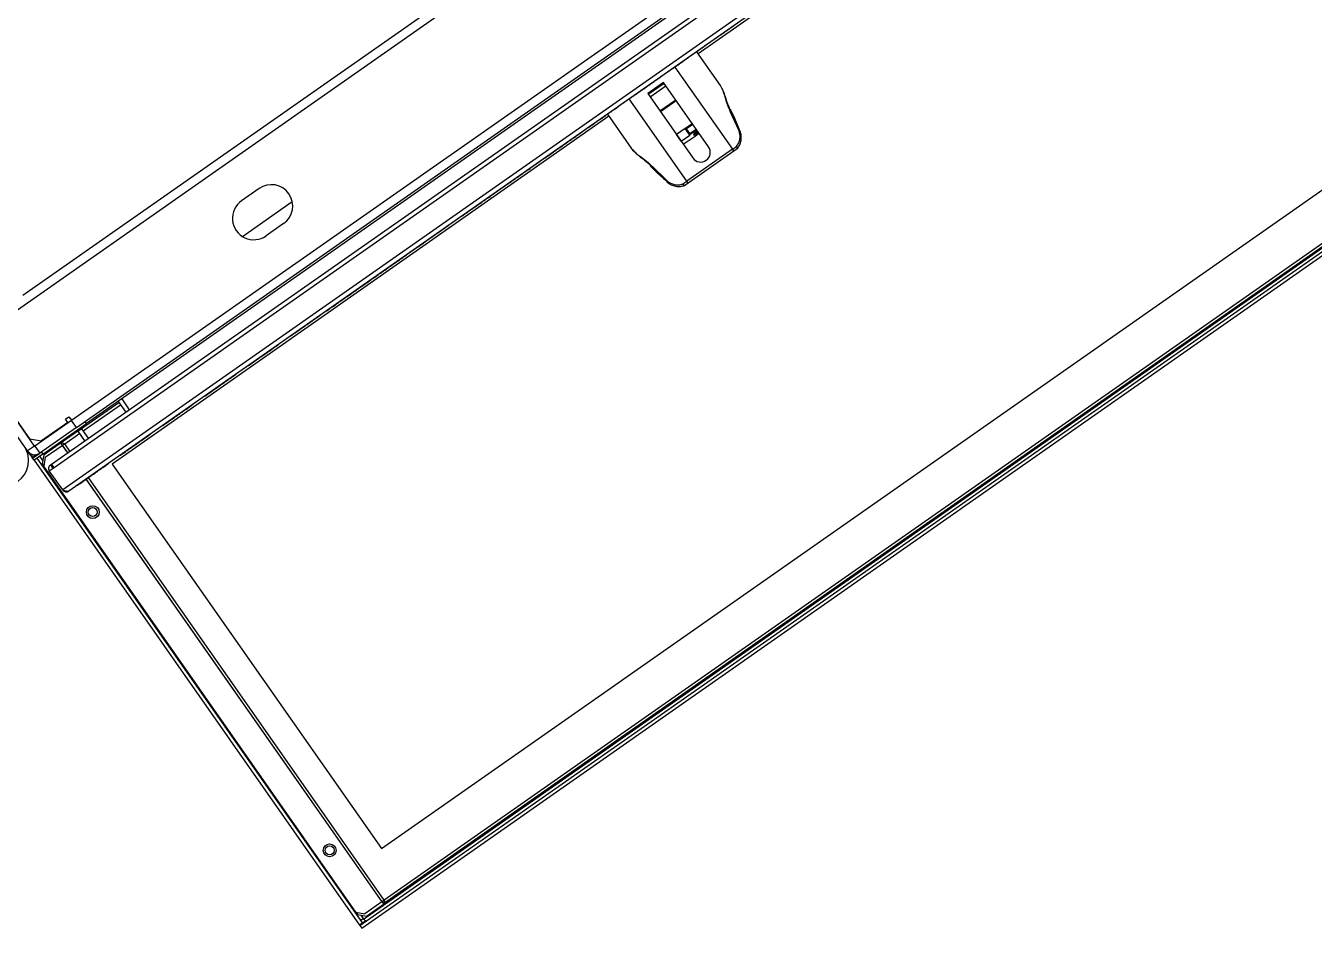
# Model space of a CAD drawing. Header units: millimetres. Extents: x 152904052 to 153933663, y 538271515 to 539240469.
# Drawn here: x 153340101 to 153340703, y 538936714 to 538937136 of the extents above; entities that cross this region are included whole.
import ezdxf

# ---------------------------------------------------------------- set-up
doc = ezdxf.new("R2010")
doc.units = ezdxf.units.MM
doc.layers.add('POWR', color=5, linetype='Continuous')

msp = doc.modelspace()

# ---------------------------------------------------------------- linework, layer by layer
at = {"layer": 'POWR', "color": 7}
for p, q in [((153340072.6, 538936985.83), (153341868.18, 538938243.11)), ((153340122.38, 538936951.35), (153341883.55, 538938184.54)), ((153340124.73, 538936947.99), (153341885.91, 538938181.18)), ((153340099.73, 538937009.84), (153340948.87, 538937604.41)), ((153340113.14, 538936930.91), (153341004.86, 538937555.29)), ((153340114.29, 538936929.27), (153341006.01, 538937553.66)), ((153341014.47, 538937546.28), (153340118.32, 538936918.79)), ((153341013.96, 538937543.35), (153340121.25, 538936918.27)), ((153340979.38, 538937544.96), (153340129.51, 538936949.88)), ((153340257.17, 538936715.27), (153341158.23, 538937346.2)), ((153340258.08, 538936713.96), (153341159.15, 538937344.89)), ((153340258.98, 538936718.25), (153341154.81, 538937345.51)), ((153340267.3, 538936751.18), (153341120.86, 538937348.85)), ((153341144.83, 538937339.02), (153340268.34, 538936725.29)), ((153341143.02, 538937339.33), (153340268.66, 538936727.1)), ((153340477.14, 538937165.94), (153340415.38, 538937122.69)), ((153340429.69, 538937134.12), (153340429.63, 538937134.2)), ((153340430.75, 538937134.86), (153340430.69, 538937134.94)), ((153340431.8, 538937135.6), (153340431.74, 538937135.68)), ((153340424.71, 538937130.63), (153340424.65, 538937130.72)), ((153340425.81, 538937131.41), (153340425.75, 538937131.49)), ((153340426.78, 538937132.08), (153340426.72, 538937132.16)), ((153340428.47, 538937133.27), (153340428.41, 538937133.35)), ((153340413.13, 538937122.53), (153340413.07, 538937122.61)), ((153340425.84, 538937107.75), (153340414.72, 538937123.64)), ((153340414.83, 538937123.72), (153340414.77, 538937123.8)), ((153340415.79, 538937124.39), (153340415.74, 538937124.48)), ((153340416.9, 538937125.17), (153340416.84, 538937125.25)), ((153340418, 538937125.94), (153340417.94, 538937126.02)), ((153340420.34, 538937127.58), (153340418.33, 538937126.17)), ((153340420.34, 538937127.58), (153340420.29, 538937127.66)), ((153340403.57, 538937115.84), (153340398.44, 538937112.24)), ((153340404.48, 538937116.47), (153340431.38, 538937078.05)), ((153340405.92, 538937117.48), (153340405.86, 538937117.56)), ((153340406.89, 538937118.16), (153340406.83, 538937118.24)), ((153340408.59, 538937119.35), (153340408.53, 538937119.43)), ((153340410.86, 538937120.94), (153340410.8, 538937121.02)), ((153340398.3, 538937112.14), (153340398.24, 538937112.22)), ((153340387.06, 538937104.27), (153340387, 538937104.35)), ((153340388.88, 538937105.55), (153340388.82, 538937105.63)), ((153340391.15, 538937107.14), (153340391.1, 538937107.22)), ((153340399.18, 538937109.22), (153340391.8, 538937104.06)), ((153340391.8, 538937104.06), (153340412.86, 538937073.99)), ((153340392.03, 538937103.73), (153340399.41, 538937108.89)), ((153340392.89, 538937102.5), (153340400.27, 538937107.66)), ((153340393.43, 538937108.73), (153340393.37, 538937108.81)), ((153340420.23, 538937079.15), (153340399.18, 538937109.22)), ((153340383.87, 538937102.04), (153340378.3, 538937098.14)), ((153340410.08, 538937063.14), (153340383.18, 538937101.56)), ((153340384.01, 538937102.14), (153340383.95, 538937102.22)), ((153340397.48, 538937095.95), (153340404.86, 538937101.11)), ((153340405.12, 538937100.73), (153340397.75, 538937095.57)), ((153340373.6, 538937093.44), (153340141.46, 538936930.89)), ((153340371, 538937093.03), (153340370.94, 538937093.11)), ((153340372.94, 538937094.39), (153340384.07, 538937078.49)), ((153340373.27, 538937094.62), (153340373.22, 538937094.7)), ((153340375.18, 538937095.96), (153340375.13, 538937096.04)), ((153340432.45, 538937092.44), (153340430.53, 538937096.59)), ((153340434.3, 538937086.98), (153340430.54, 538937095.35)), ((153340434.73, 538937087.03), (153340430.83, 538937095.38)), ((153340434.03, 538937088.73), (153340432.45, 538937092.44)), ((153340363.8, 538937087.99), (153340359.54, 538937085)), ((153340366.99, 538937090.22), (153340366.93, 538937090.3)), ((153340368.73, 538937091.44), (153340368.67, 538937091.52)), ((153340409.31, 538937087.75), (153340405.24, 538937084.89)), ((153340409.47, 538937087.86), (153340409.31, 538937087.75)), ((153340411.49, 538937084.64), (153340409.31, 538937087.75)), ((153340409.47, 538937087.86), (153340412.6, 538937090.05)), ((153340412.89, 538937089.64), (153340409.92, 538937087.56)), ((153340411.46, 538937085.36), (153340409.92, 538937087.56)), ((153340411.46, 538937085.36), (153340414.43, 538937087.44)), ((153340414.71, 538937087.03), (153340411.62, 538937084.87)), ((153340413.35, 538937084.64), (153340415.39, 538937086.07)), ((153340415.08, 538937086.51), (153340413.42, 538937085.35)), ((153340415.14, 538937086.42), (153340413.48, 538937085.26)), ((153340434.19, 538937088.17), (153340434.03, 538937088.73)), ((153340351.2, 538937079.16), (153340351.97, 538937079.7)), ((153340352.25, 538937079.9), (153340352.2, 538937079.98)), ((153340352.41, 538937080.01), (153340352.36, 538937080.1)), ((153340353.47, 538937080.75), (153340353.41, 538937080.84)), ((153340354.53, 538937081.49), (153340354.47, 538937081.58)), ((153340356.35, 538937082.77), (153340356.3, 538937082.85)), ((153340359.4, 538937084.9), (153340359.34, 538937084.99)), ((153340405.24, 538937084.89), (153340405.23, 538937084.89)), ((153340407.41, 538937081.78), (153340405.24, 538937084.89)), ((153340407.41, 538937081.78), (153340411.49, 538937084.64)), ((153340413.29, 538937084.72), (153340413.35, 538937084.64)), ((153340413.42, 538937085.35), (153340413.48, 538937085.26)), ((153340343.91, 538937074.06), (153340338.6, 538937070.34)), ((153340344.05, 538937074.16), (153340344, 538937074.24)), ((153340345.11, 538937074.9), (153340345.05, 538937074.98)), ((153340348.15, 538937077.03), (153340348.1, 538937077.11)), ((153340385.26, 538937077.21), (153340384.23, 538937078.34)), ((153340431.38, 538937078.05), (153340410.08, 538937063.14)), ((153340410.65, 538937062.32), (153340431.95, 538937077.23)), ((153340431.38, 538937078.05), (153340433.22, 538937079.34)), ((153340431.95, 538937077.23), (153340431.38, 538937078.05)), ((153340431.95, 538937077.23), (153340433.65, 538937078.42)), ((153340334.76, 538937067.65), (153340334.71, 538937067.74)), ((153340338.45, 538937070.24), (153340338.4, 538937070.32)), ((153340392.94, 538937070.27), (153340396.2, 538937067.05)), ((153340393.99, 538937069.58), (153340400.5, 538937063.06)), ((153340394.11, 538937069.84), (153340400.69, 538937063.44)), ((153340330.22, 538937064.47), (153340330.16, 538937064.55)), ((153340331.43, 538937065.32), (153340331.38, 538937065.41)), ((153340332.49, 538937066.06), (153340332.43, 538937066.14)), ((153340333.55, 538937066.8), (153340333.49, 538937066.88)), ((153340396.2, 538937067.05), (153340399.13, 538937064.29)), ((153340399.13, 538937064.29), (153340399.7, 538937063.85)), ((153340408.23, 538937061.84), (153340410.08, 538937063.14)), ((153340408.95, 538937061.13), (153340410.65, 538937062.32)), ((153340410.65, 538937062.32), (153340410.08, 538937063.14)), ((153340210.12, 538937059.67), (153340201.93, 538937053.93)), ((153340324.02, 538937060.14), (153340319.2, 538937056.76)), ((153340324.17, 538937060.24), (153340324.11, 538937060.32)), ((153340202.38, 538937037.25), (153340225.64, 538937053.54)), ((153340311.92, 538937051.66), (153340311.86, 538937051.74)), ((153340316.02, 538937054.53), (153340315.96, 538937054.61)), ((153340316.95, 538937055.18), (153340316.89, 538937055.26)), ((153340304.63, 538937046.56), (153340298.82, 538937042.49)), ((153340304.77, 538937046.66), (153340304.72, 538937046.74)), ((153340221.59, 538937043.28), (153340213.4, 538937037.55)), ((153340291.54, 538937037.39), (153340291.48, 538937037.47)), ((153340292.59, 538937038.13), (153340292.54, 538937038.21)), ((153340295.64, 538937040.26), (153340295.58, 538937040.34)), ((153340298.68, 538937042.39), (153340298.62, 538937042.47)), ((153340284.08, 538937032.17), (153340279.32, 538937028.83)), ((153340284.39, 538937032.39), (153340284.34, 538937032.47)), ((153340287.44, 538937034.52), (153340287.38, 538937034.6)), ((153340276.09, 538937026.57), (153340276.03, 538937026.65)), ((153340277.61, 538937027.64), (153340277.55, 538937027.72)), ((153340279.13, 538937028.7), (153340279.07, 538937028.78)), ((153340266.37, 538937019.76), (153340266.31, 538937019.85)), ((153340267.89, 538937020.83), (153340267.83, 538937020.91)), ((153340270.93, 538937022.96), (153340270.88, 538937023.04)), ((153340271.99, 538937023.7), (153340271.93, 538937023.78)), ((153340273.05, 538937024.44), (153340272.99, 538937024.52)), ((153340258.61, 538937014.33), (153340260.25, 538937015.48)), ((153340258.91, 538937014.54), (153340258.85, 538937014.62)), ((153340260.25, 538937015.48), (153340260.19, 538937015.56)), ((153340260.48, 538937015.64), (153340260.43, 538937015.73)), ((153340260.48, 538937015.64), (153340261.78, 538937016.55)), ((153340261.78, 538937016.55), (153340261.72, 538937016.63)), ((153340263.62, 538937017.84), (153340263.56, 538937017.92)), ((153340263.98, 538937018.09), (153340263.92, 538937018.17)), ((153340263.98, 538937018.09), (153340264.7, 538937018.6)), ((153340264.85, 538937018.7), (153340264.79, 538937018.78)), ((153340251.18, 538937009.13), (153340251.48, 538937009.34)), ((153340251.76, 538937009.54), (153340251.71, 538937009.62)), ((153340255.86, 538937012.41), (153340255.81, 538937012.49)), ((153340241.64, 538937002.45), (153340241.59, 538937002.53)), ((153340241.64, 538937002.45), (153340242.94, 538937003.36)), ((153340242.94, 538937003.36), (153340242.88, 538937003.44)), ((153340232.05, 538936995.74), (153340232, 538936995.82)), ((153340234.33, 538936997.33), (153340234.27, 538936997.41)), ((153340236.15, 538936998.61), (153340236.1, 538936998.69)), ((153340239.2, 538937000.74), (153340239.14, 538937000.82)), ((153340227.95, 538936992.87), (153340227.9, 538936992.95)), ((153340101.9, 538936937.01), (153340068.11, 538936985.26)), ((153340105.17, 538936939.31), (153340071.39, 538936987.55)), ((153340072.6, 538936985.83), (153340102.82, 538936942.67)), ((153340216.09, 538936984.56), (153340216.03, 538936984.64)), ((153340207.89, 538936978.82), (153340207.83, 538936978.9)), ((153340210.93, 538936980.95), (153340210.88, 538936981.03)), ((153340211.99, 538936981.69), (153340211.93, 538936981.77)), ((153340212.28, 538936981.89), (153340212.69, 538936982.18)), ((153340213.05, 538936982.43), (153340212.99, 538936982.51)), ((153340197.18, 538936971.32), (153340197.12, 538936971.4)), ((153340199.25, 538936972.76), (153340199.19, 538936972.85)), ((153340204.85, 538936976.69), (153340204.79, 538936976.77)), ((153340189.56, 538936965.98), (153340189.5, 538936966.06)), ((153340127.19, 538936947.52), (153340144.6, 538936959.71)), ((153340144.26, 538936960.2), (153340147.78, 538936955.16)), ((153340145.9, 538936961.35), (153340149.42, 538936956.31)), ((153340184.85, 538936962.69), (153340184.8, 538936962.77)), ((153340127.94, 538936946.46), (153340145.35, 538936958.65)), ((153340171.16, 538936953.1), (153340171.1, 538936953.18)), ((153340172.22, 538936953.84), (153340172.16, 538936953.92)), ((153340173.27, 538936954.58), (153340173.22, 538936954.66)), ((153340179.36, 538936958.84), (153340179.3, 538936958.92)), ((153340122.43, 538936951.27), (153340105.31, 538936939.28)), ((153340124.73, 538936947.99), (153340107.61, 538936936.01)), ((153340120.68, 538936950.29), (153340108.39, 538936941.68)), ((153340109.03, 538936935.54), (153340129.51, 538936949.88)), ((153340119.59, 538936951.84), (153340121.23, 538936952.99)), ((153340120.68, 538936950.29), (153340119.59, 538936951.84)), ((153340121.23, 538936952.99), (153340122.38, 538936951.35)), ((153340122.43, 538936951.27), (153340122.38, 538936951.35)), ((153340124.73, 538936947.99), (153340122.43, 538936951.27)), ((153340127.25, 538936947.44), (153340125.61, 538936946.29)), ((153340130.38, 538936942.98), (153340127.25, 538936947.44)), ((153340129.51, 538936949.88), (153340128.82, 538936950.86)), ((153340168.64, 538936951.34), (153340168.59, 538936951.42)), ((153340102.82, 538936942.67), (153340108.39, 538936941.68)), ((153340125.47, 538936946.32), (153340112.04, 538936936.91)), ((153340119.3, 538936940.41), (153340126.3, 538936945.31)), ((153340125.47, 538936946.32), (153340125.13, 538936946.81)), ((153340128.74, 538936941.83), (153340125.61, 538936946.29)), ((153340154.6, 538936941.5), (153340154.55, 538936941.59)), ((153340105.17, 538936939.31), (153340101.9, 538936937.01)), ((153340102.93, 538936935.54), (153340101.9, 538936937.01)), ((153340103.27, 538936935.78), (153340102.93, 538936935.54)), ((153340102.93, 538936935.54), (153340104.25, 538936933.65)), ((153340104.25, 538936933.65), (153340107.61, 538936936.01)), ((153340109.03, 538936935.54), (153340104.94, 538936932.67)), ((153340105.31, 538936939.28), (153340107.61, 538936936.01)), ((153340105.5, 538936934.65), (153340106.81, 538936935.57)), ((153340105.67, 538936935.29), (153340105.86, 538936935.02)), ((153340105.86, 538936935.02), (153340106.46, 538936935.44)), ((153340106.81, 538936935.57), (153340106.87, 538936935.49)), ((153340108.35, 538936936.52), (153340109.03, 538936935.54)), ((153340109.46, 538936935.1), (153340108.72, 538936930.93)), ((153340112.04, 538936936.91), (153340109.46, 538936935.1)), ((153340110.19, 538936934.06), (153340118.13, 538936939.63)), ((153340112.04, 538936936.91), (153340111.7, 538936937.4)), ((153340118.18, 538936939.74), (153340117.49, 538936940.73)), ((153340118.22, 538936939.68), (153340118.13, 538936939.63)), ((153340118.13, 538936939.63), (153340120.59, 538936936.12)), ((153340118.18, 538936939.74), (153340119.3, 538936940.41)), ((153340118.22, 538936939.68), (153340119.2, 538936940.37)), ((153340119.3, 538936940.41), (153340118.23, 538936939.66)), ((153340120.67, 538936936.18), (153340118.23, 538936939.66)), ((153340121.74, 538936936.93), (153340119.3, 538936940.41)), ((153340148.23, 538936937.04), (153340148.17, 538936937.12)), ((153340152.33, 538936939.91), (153340152.27, 538936940)), ((153340104.94, 538936932.67), (153340104.25, 538936933.65)), ((153340104.94, 538936932.67), (153340257.11, 538936715.35)), ((153340105.41, 538936934.79), (153340105.56, 538936934.57)), ((153340105.86, 538936935.02), (153340105.45, 538936934.74)), ((153340106.25, 538936933.59), (153340258.42, 538936716.27)), ((153340107.56, 538936934.51), (153340108.99, 538936932.46)), ((153340108.72, 538936930.93), (153340109.45, 538936929.89)), ((153340110.19, 538936934.06), (153340109.45, 538936929.89)), ((153340255.4, 538936721.45), (153340109.45, 538936929.89)), ((153340112.07, 538936927.72), (153340114.29, 538936929.27)), ((153340112.56, 538936930.5), (153340113.08, 538936930.87)), ((153340112.56, 538936930.5), (153340113.71, 538936928.86)), ((153340113.08, 538936930.87), (153340113.14, 538936930.91)), ((153340114.23, 538936929.23), (153340113.08, 538936930.87)), ((153340114.29, 538936929.27), (153340113.14, 538936930.91)), ((153340141.46, 538936930.89), (153340267.3, 538936751.18)), ((153340118.32, 538936918.79), (153340112.07, 538936927.72)), ((153340129.25, 538936923.75), (153340267.53, 538936726.27)), ((153340267.59, 538936726.35), (153340129.33, 538936923.81)), ((153340130.17, 538936924.4), (153340130.11, 538936924.48)), ((153340268.66, 538936727.1), (153340130.4, 538936924.56)), ((153340132.44, 538936925.99), (153340132.39, 538936926.07)), ((153340125.3, 538936920.99), (153340125.24, 538936921.07)), ((153340267.53, 538936726.27), (153340259.58, 538936720.71)), ((153340260.31, 538936719.67), (153340268.26, 538936725.23)), ((153340267.53, 538936726.27), (153340267.61, 538936726.33)), ((153340267.59, 538936726.35), (153340268.66, 538936727.1)), ((153340267.61, 538936726.33), (153340268.59, 538936727.02)), ((153340268.66, 538936727.1), (153340267.65, 538936726.27)), ((153340267.65, 538936726.27), (153340268.34, 538936725.29)), ((153340268.34, 538936725.29), (153340268.26, 538936725.23)), ((153340255.4, 538936721.45), (153340256.13, 538936720.4)), ((153340255.4, 538936721.45), (153340259.58, 538936720.71)), ((153340256.13, 538936720.4), (153340260.31, 538936719.67)), ((153340257.66, 538936720.13), (153340258.98, 538936718.25)), ((153340258.42, 538936716.27), (153340257.11, 538936715.35)), ((153340257.13, 538936715.32), (153340257.11, 538936715.35)), ((153340260.07, 538936717.38), (153340257.13, 538936715.32)), ((153340257.17, 538936715.27), (153340257.13, 538936715.32)), ((153340257.17, 538936715.27), (153340258.08, 538936713.96))]:
    msp.add_line(p, q, dxfattribs=at)
at = {"layer": 'POWR', "color": 7, "flags": 128}
for points in [[(153340430.53, 538937096.59), (153340430.54, 538937096.55), (153340430.49, 538937096.46), (153340430.41, 538937096.39)], [(153340432.45, 538937092.44), (153340432.45, 538937092.41), (153340432.41, 538937092.33), (153340432.31, 538937092.23)], [(153340434.73, 538937087.03), (153340434.73, 538937087.03), (153340434.66, 538937087.05), (153340434.52, 538937087.04), (153340434.3, 538937086.98)], [(153340392.95, 538937070.27), (153340392.98, 538937070.25), (153340393.08, 538937070.27), (153340393.18, 538937070.32)], [(153340396.44, 538937067.11), (153340396.31, 538937067.05), (153340396.22, 538937067.04), (153340396.2, 538937067.05)], [(153340400.69, 538937063.44), (153340400.56, 538937063.26), (153340400.5, 538937063.13), (153340400.5, 538937063.06), (153340400.5, 538937063.06)], [(153340127.25, 538936947.44), (153340126.98, 538936947.75), (153340126.75, 538936947.95)]]:
    msp.add_lwpolyline(points, dxfattribs=at)
at = {"layer": 'POWR', "color": 7}
for centre, radius in [((153340132.4, 538936908.44), 3), ((153340132.4, 538936908.44), 2.1), ((153340243.1, 538936750.35), 3), ((153340243.1, 538936750.35), 2.1)]:
    msp.add_circle(centre, radius, dxfattribs=at)
for centre, radius, start, end in [((153340430.71, 538937095.07), 0.323, 69.39241, 122.23187), ((153340354.19, 538937165.62), 101, 302.44637, 307.55364), ((153340395.38, 538937093.69), 18.47, 330.65661, 331.47693), ((153340407.45, 538937086.27), 6.04, 345.14004, 351.17991), ((153340407.51, 538937086.19), 6.04, 345.11148, 351.15069), ((153340416.54, 538937076.57), 4.5, 214.99999, 34.99999), ((153340432.12, 538937078.27), 1.54, 5.51994, 44.03293), ((153340433.08, 538937079.24), 1, 304.99999, 321.2293), ((153340394.31, 538937069.58), 0.324, 127.81241, 180.51799), ((153340409.62, 538937062.52), 1.54, 205.96707, 244.48005), ((153340215.85, 538937051.48), 10, 304.99999, 124.99999), ((153340408.38, 538937061.95), 1, 288.73931, 304.99999), ((153340207.66, 538937045.74), 10, 124.99999, 304.99999), ((153340125.53, 538936946.24), 0.1, 34.99999, 124.99999), ((153340090.41, 538936932.51), 12, 304.99999, 34.99999), ((153340105.26, 538936939.36), 4.1, 214.99999, 304.99999), ((153340104.65, 538936936.74), 2.1, 214.99999, 304.99999), ((153340105.26, 538936939.36), 0.1, 214.99999, 304.99999), ((153340113.71, 538936928.86), 2, 124.99999, 214.99999), ((153340120.04, 538936919.99), 2.1, 214.99999, 304.99999)]:
    msp.add_arc(centre, radius, start, end, dxfattribs=at)
for points, knots in [([(153340428.47, 538937133.27), (153340428.52, 538937133.31), (153340428.63, 538937133.38), (153340429.04, 538937133.67), (153340429.37, 538937133.9), (153340429.4, 538937133.92)], [0, 0, 0, 0, 0.4628822, 0.9389635, 1, 1, 1, 1]), ([(153340429.69, 538937134.12), (153340429.71, 538937134.14), (153340429.76, 538937134.17), (153340430.03, 538937134.36), (153340430.36, 538937134.59), (153340430.62, 538937134.77), (153340430.75, 538937134.86)], [0, 0, 0, 0, 0.277096, 0.562127, 0.784508, 1, 1, 1, 1]), ([(153340430.75, 538937134.86), (153340430.85, 538937134.93), (153340431.04, 538937135.07), (153340431.34, 538937135.28), (153340431.59, 538937135.45), (153340431.77, 538937135.58), (153340431.79, 538937135.59), (153340431.8, 538937135.6)], [0, 0, 0, 0, 0.202461, 0.382409, 0.553418, 0.762152, 1, 1, 1, 1]), ([(153340423.6, 538937129.86), (153340423.65, 538937129.89), (153340423.72, 538937129.95), (153340424.23, 538937130.3), (153340424.42, 538937130.43)], [0, 0, 0, 0, 0.636046, 1, 1, 1, 1]), ([(153340424.71, 538937130.63), (153340424.75, 538937130.66), (153340424.83, 538937130.72), (153340425.32, 538937131.06), (153340425.52, 538937131.21)], [0, 0, 0, 0, 0.573497, 1, 1, 1, 1]), ([(153340425.81, 538937131.41), (153340425.86, 538937131.44), (153340425.91, 538937131.48), (153340426.42, 538937131.83), (153340426.49, 538937131.88)], [0, 0, 0, 0, 0.864861, 1, 1, 1, 1]), ([(153340426.78, 538937132.08), (153340426.85, 538937132.14), (153340427.01, 538937132.25), (153340427.79, 538937132.79), (153340428.19, 538937133.07)], [0, 0, 0, 0, 0.498681, 1, 1, 1, 1]), ([(153340410.86, 538937120.94), (153340411.08, 538937121.09), (153340411.51, 538937121.39), (153340412.13, 538937121.83), (153340412.67, 538937122.2), (153340413.06, 538937122.48), (153340413.11, 538937122.51), (153340413.13, 538937122.53)], [0, 0, 0, 0, 0.200326, 0.380186, 0.552394, 0.762539, 1, 1, 1, 1]), ([(153340413.42, 538937122.73), (153340413.59, 538937122.85), (153340414.12, 538937123.22), (153340414.7, 538937123.63), (153340414.78, 538937123.69), (153340414.83, 538937123.72)], [0, 0, 0, 0, 0.183834, 0.566866, 1, 1, 1, 1]), ([(153340415.11, 538937123.92), (153340415.25, 538937124.01), (153340415.74, 538937124.35), (153340415.77, 538937124.38), (153340415.79, 538937124.39)], [0, 0, 0, 0, 0.285051, 1, 1, 1, 1]), ([(153340416.08, 538937124.59), (153340416.24, 538937124.71), (153340416.83, 538937125.12), (153340416.87, 538937125.15), (153340416.9, 538937125.17)], [0, 0, 0, 0, 0.278107, 1, 1, 1, 1]), ([(153340417.18, 538937125.37), (153340417.32, 538937125.46), (153340417.95, 538937125.9), (153340417.98, 538937125.92), (153340418, 538937125.94)], [0, 0, 0, 0, 0.216364, 1, 1, 1, 1]), ([(153340403.72, 538937115.94), (153340403.76, 538937115.97), (153340403.84, 538937116.02), (153340404.35, 538937116.38), (153340404.53, 538937116.51)], [0, 0, 0, 0, 0.6377227, 1, 1, 1, 1]), ([(153340404.82, 538937116.71), (153340404.86, 538937116.74), (153340404.94, 538937116.79), (153340405.43, 538937117.14), (153340405.64, 538937117.28)], [0, 0, 0, 0, 0.5752, 1, 1, 1, 1]), ([(153340405.92, 538937117.48), (153340405.97, 538937117.51), (153340406.02, 538937117.55), (153340406.53, 538937117.91), (153340406.6, 538937117.96)], [0, 0, 0, 0, 0.8657195, 1, 1, 1, 1]), ([(153340406.89, 538937118.16), (153340406.97, 538937118.21), (153340407.12, 538937118.32), (153340407.91, 538937118.87), (153340408.3, 538937119.14)], [0, 0, 0, 0, 0.500808, 1, 1, 1, 1]), ([(153340408.59, 538937119.35), (153340408.63, 538937119.38), (153340408.73, 538937119.45), (153340409.32, 538937119.86), (153340410.04, 538937120.36), (153340410.59, 538937120.75), (153340410.86, 538937120.94)], [0, 0, 0, 0, 0.278741, 0.563046, 0.784518, 1, 1, 1, 1]), ([(153340393.71, 538937108.93), (153340393.92, 538937109.08), (153340394.5, 538937109.48), (153340395.12, 538937109.92), (153340395.21, 538937109.98), (153340395.25, 538937110.01)], [0, 0, 0, 0, 0.208809, 0.582111, 1, 1, 1, 1]), ([(153340395.54, 538937110.21), (153340395.93, 538937110.48), (153340396.96, 538937111.21), (153340398.07, 538937111.98), (153340398.22, 538937112.09), (153340398.3, 538937112.14)], [0, 0, 0, 0, 0.220418, 0.587952, 1, 1, 1, 1]), ([(153340384.01, 538937102.14), (153340384.07, 538937102.18), (153340384.2, 538937102.27), (153340385.18, 538937102.96), (153340386.04, 538937103.56), (153340386.71, 538937104.03), (153340386.77, 538937104.07)], [0, 0, 0, 0, 0.320732, 0.643848, 0.967889, 1, 1, 1, 1]), ([(153340387.06, 538937104.27), (153340387.15, 538937104.33), (153340387.33, 538937104.46), (153340388.04, 538937104.96), (153340388.57, 538937105.33), (153340388.59, 538937105.35)], [0, 0, 0, 0, 0.488031, 0.980841, 1, 1, 1, 1]), ([(153340388.88, 538937105.55), (153340388.93, 538937105.58), (153340389.02, 538937105.65), (153340389.62, 538937106.06), (153340390.34, 538937106.57), (153340390.88, 538937106.95), (153340391.15, 538937107.14)], [0, 0, 0, 0, 0.280617, 0.564085, 0.784519, 1, 1, 1, 1]), ([(153340391.15, 538937107.14), (153340391.38, 538937107.3), (153340391.81, 538937107.6), (153340392.43, 538937108.03), (153340392.96, 538937108.41), (153340393.36, 538937108.68), (153340393.4, 538937108.72), (153340393.43, 538937108.73)], [0, 0, 0, 0, 0.197776, 0.377561, 0.551236, 0.763085, 1, 1, 1, 1]), ([(153340430.54, 538937095.35), (153340430.02, 538937096.56), (153340428.99, 538937098.98), (153340428, 538937102.45), (153340427.05, 538937105.57), (153340426.25, 538937107.02), (153340425.84, 538937107.75)], [0, 0, 0, 0, 0.250492, 0.499894, 0.749533, 1, 1, 1, 1]), ([(153340430.83, 538937095.38), (153340430.28, 538937096.61), (153340429.21, 538937099.04), (153340428.14, 538937102.44), (153340427.3, 538937105.01), (153340426.69, 538937106.1), (153340426.48, 538937106.47)], [0, 0, 0, 0, 0.296401, 0.584906, 0.860456, 1, 1, 1, 1]), ([(153340375.47, 538937096.16), (153340375.7, 538937096.32), (153340376.49, 538937096.87), (153340377.46, 538937097.55), (153340378.15, 538937098.04), (153340378.15, 538937098.03), (153340378.15, 538937098.03)], [0, 0, 0, 0, 0.127386, 0.442572, 0.778727, 1, 1, 1, 1]), ([(153340368.73, 538937091.44), (153340368.77, 538937091.47), (153340368.87, 538937091.53), (153340369.46, 538937091.95), (153340370.18, 538937092.46), (153340370.73, 538937092.84), (153340371, 538937093.03)], [0, 0, 0, 0, 0.282673, 0.565113, 0.784379, 1, 1, 1, 1]), ([(153340370.03, 538937092.35), (153340370.07, 538937092.37), (153340370.14, 538937092.43), (153340370.55, 538937092.72), (153340370.86, 538937092.93), (153340370.96, 538937093)], [0, 0, 0, 0, 0.407525, 0.812587, 1, 1, 1, 1]), ([(153340371, 538937093.03), (153340371.23, 538937093.19), (153340371.66, 538937093.49), (153340372.28, 538937093.92), (153340372.81, 538937094.29), (153340373.2, 538937094.57), (153340373.25, 538937094.6), (153340373.27, 538937094.62)], [0, 0, 0, 0, 0.195186, 0.375029, 0.550308, 0.763878, 1, 1, 1, 1]), ([(153340373.56, 538937094.82), (153340373.8, 538937094.99), (153340374.41, 538937095.41), (153340375.05, 538937095.86), (153340375.14, 538937095.93), (153340375.18, 538937095.96)], [0, 0, 0, 0, 0.232742, 0.596915, 1, 1, 1, 1]), ([(153340363.94, 538937088.09), (153340364, 538937088.13), (153340364.13, 538937088.22), (153340365.11, 538937088.9), (153340365.97, 538937089.51), (153340366.64, 538937089.97), (153340366.7, 538937090.02)], [0, 0, 0, 0, 0.323387, 0.646124, 0.968107, 1, 1, 1, 1]), ([(153340366.99, 538937090.22), (153340367.06, 538937090.27), (153340367.21, 538937090.38), (153340368.03, 538937090.95), (153340368.44, 538937091.24)], [0, 0, 0, 0, 0.505805, 1, 1, 1, 1]), ([(153340409.92, 538937087.56), (153340409.89, 538937087.61), (153340409.82, 538937087.69), (153340409.72, 538937087.79), (153340409.61, 538937087.86), (153340409.53, 538937087.88), (153340409.49, 538937087.87), (153340409.47, 538937087.86)], [0, 0, 0, 0, 0.199084, 0.398243, 0.602154, 0.81712, 1, 1, 1, 1]), ([(153340433.22, 538937079.34), (153340433.63, 538937079.91), (153340434.43, 538937081.03), (153340434.97, 538937082.98), (153340434.96, 538937085), (153340434.52, 538937086.32), (153340434.3, 538937086.98)], [0, 0, 0, 0, 0.250258, 0.499045, 0.748633, 1, 1, 1, 1]), ([(153340433.85, 538937078.61), (153340434.28, 538937079.25), (153340435.13, 538937080.52), (153340435.6, 538937082.71), (153340435.49, 538937084.92), (153340434.98, 538937086.33), (153340434.73, 538937087.03)], [0, 0, 0, 0, 0.253049, 0.505786, 0.755206, 1, 1, 1, 1]), ([(153340348.15, 538937077.03), (153340348.24, 538937077.09), (153340348.4, 538937077.2), (153340349.47, 538937077.96), (153340350.79, 538937078.88), (153340351.77, 538937079.56), (153340352.25, 538937079.9)], [0, 0, 0, 0, 0.284722, 0.565801, 0.783864, 1, 1, 1, 1]), ([(153340352.41, 538937080.01), (153340352.44, 538937080.03), (153340352.48, 538937080.06), (153340352.75, 538937080.25), (153340353.09, 538937080.49), (153340353.35, 538937080.67), (153340353.47, 538937080.75)], [0, 0, 0, 0, 0.284527, 0.565941, 0.784106, 1, 1, 1, 1]), ([(153340353.47, 538937080.75), (153340353.58, 538937080.83), (153340353.78, 538937080.97), (153340354.07, 538937081.17), (153340354.31, 538937081.34), (153340354.49, 538937081.47), (153340354.52, 538937081.49), (153340354.53, 538937081.49)], [0, 0, 0, 0, 0.192797, 0.372769, 0.549614, 0.764802, 1, 1, 1, 1]), ([(153340354.81, 538937081.69), (153340355.02, 538937081.84), (153340355.6, 538937082.24), (153340356.21, 538937082.68), (153340356.31, 538937082.74), (153340356.35, 538937082.77)], [0, 0, 0, 0, 0.21141, 0.588016, 1, 1, 1, 1]), ([(153340356.64, 538937082.97), (153340357.03, 538937083.24), (153340358.06, 538937083.97), (153340359.16, 538937084.73), (153340359.31, 538937084.85), (153340359.4, 538937084.9)], [0, 0, 0, 0, 0.2229314, 0.5937136, 1, 1, 1, 1]), ([(153340411.62, 538937084.87), (153340411.62, 538937084.89), (153340411.64, 538937084.95), (153340411.61, 538937085.08), (153340411.56, 538937085.22), (153340411.49, 538937085.32), (153340411.46, 538937085.36)], [0, 0, 0, 0, 0.258878, 0.5197, 0.769477, 1, 1, 1, 1]), ([(153340344.05, 538937074.16), (153340344.1, 538937074.19), (153340344.16, 538937074.23), (153340344.66, 538937074.58), (153340344.82, 538937074.7)], [0, 0, 0, 0, 0.666638, 1, 1, 1, 1]), ([(153340345.11, 538937074.9), (153340345.17, 538937074.94), (153340345.29, 538937075.03), (153340346.27, 538937075.71), (153340347.14, 538937076.32), (153340347.81, 538937076.79), (153340347.87, 538937076.83)], [0, 0, 0, 0, 0.326255, 0.648557, 0.96833, 1, 1, 1, 1]), ([(153340384.07, 538937078.49), (153340384.61, 538937077.87), (153340385.7, 538937076.62), (153340388.3, 538937074.65), (153340391.23, 538937072.54), (153340393.15, 538937070.74), (153340394.11, 538937069.84)], [0, 0, 0, 0, 0.250334, 0.499658, 0.749382, 1, 1, 1, 1]), ([(153340385.06, 538937077.45), (153340385.33, 538937077.13), (153340386.13, 538937076.2), (153340388.24, 538937074.55), (153340391.07, 538937072.38), (153340393, 538937070.53), (153340393.99, 538937069.58)], [0, 0, 0, 0, 0.136925, 0.411253, 0.697854, 1, 1, 1, 1]), ([(153340433.22, 538937079.34), (153340433.3, 538937079.28), (153340433.46, 538937079.14), (153340433.66, 538937078.95), (153340433.8, 538937078.78), (153340433.86, 538937078.68), (153340433.87, 538937078.63), (153340433.86, 538937078.62), (153340433.85, 538937078.61)], [0, 0, 0, 0, 0.202775, 0.416337, 0.615691, 0.832668, 0.904295, 1, 1, 1, 1]), ([(153340333.83, 538937067), (153340333.98, 538937067.1), (153340334.32, 538937067.35), (153340334.68, 538937067.6), (153340334.74, 538937067.64), (153340334.76, 538937067.65)], [0, 0, 0, 0, 0.249912, 0.610843, 1, 1, 1, 1]), ([(153340335.05, 538937067.86), (153340335.13, 538937067.91), (153340335.49, 538937068.16), (153340335.51, 538937068.18), (153340335.53, 538937068.19)], [0, 0, 0, 0, 0.236347, 1, 1, 1, 1]), ([(153340335.82, 538937068.39), (153340336.16, 538937068.64), (153340337.15, 538937069.32), (153340338.2, 538937070.06), (153340338.37, 538937070.18), (153340338.45, 538937070.24)], [0, 0, 0, 0, 0.204877, 0.587016, 1, 1, 1, 1]), ([(153340324.17, 538937060.24), (153340324.23, 538937060.28), (153340324.35, 538937060.36), (153340325.32, 538937061.04), (153340326.23, 538937061.68), (153340326.95, 538937062.18), (153340327.05, 538937062.25)], [0, 0, 0, 0, 0.322741, 0.637677, 0.948107, 1, 1, 1, 1]), ([(153340327.33, 538937062.45), (153340327.42, 538937062.51), (153340327.58, 538937062.62), (153340328.61, 538937063.35), (153340329.54, 538937064), (153340329.93, 538937064.27)], [0, 0, 0, 0, 0.374024, 0.738018, 1, 1, 1, 1]), ([(153340330.22, 538937064.47), (153340330.27, 538937064.51), (153340330.36, 538937064.57), (153340330.78, 538937064.87), (153340331.11, 538937065.1), (153340331.15, 538937065.12)], [0, 0, 0, 0, 0.476481, 0.940872, 1, 1, 1, 1]), ([(153340331.43, 538937065.32), (153340331.45, 538937065.34), (153340331.5, 538937065.37), (153340331.77, 538937065.56), (153340332.11, 538937065.8), (153340332.36, 538937065.98), (153340332.49, 538937066.06)], [0, 0, 0, 0, 0.286939, 0.566737, 0.783446, 1, 1, 1, 1]), ([(153340332.49, 538937066.06), (153340332.6, 538937066.14), (153340332.8, 538937066.28), (153340333.09, 538937066.48), (153340333.33, 538937066.65), (153340333.51, 538937066.78), (153340333.53, 538937066.79), (153340333.55, 538937066.8)], [0, 0, 0, 0, 0.190165, 0.370551, 0.549345, 0.766286, 1, 1, 1, 1]), ([(153340400.5, 538937063.06), (153340401.06, 538937062.59), (153340402.21, 538937061.63), (153340404.25, 538937060.76), (153340406.48, 538937060.45), (153340407.96, 538937060.82), (153340408.7, 538937061)], [0, 0, 0, 0, 0.244116, 0.493697, 0.74711, 1, 1, 1, 1]), ([(153340400.69, 538937063.44), (153340401.23, 538937063.01), (153340402.32, 538937062.15), (153340404.22, 538937061.45), (153340406.23, 538937061.28), (153340407.56, 538937061.66), (153340408.23, 538937061.84)], [0, 0, 0, 0, 0.251041, 0.499952, 0.749046, 1, 1, 1, 1]), ([(153340408.7, 538937061.01), (153340408.7, 538937061), (153340408.68, 538937061), (153340408.64, 538937061.02), (153340408.57, 538937061.1), (153340408.46, 538937061.3), (153340408.34, 538937061.55), (153340408.27, 538937061.75), (153340408.23, 538937061.84)], [0, 0, 0, 0, 0.095788, 0.16741, 0.384387, 0.583702, 0.797244, 1, 1, 1, 1]), ([(153340317.23, 538937055.38), (153340317.54, 538937055.59), (153340318.25, 538937056.09), (153340318.9, 538937056.54), (153340318.99, 538937056.61), (153340319.04, 538937056.65)], [0, 0, 0, 0, 0.2711005, 0.6389832, 1, 1, 1, 1]), ([(153340307.82, 538937048.79), (153340307.9, 538937048.84), (153340308.05, 538937048.95), (153340309.13, 538937049.71), (153340310.47, 538937050.64), (153340311.43, 538937051.32), (153340311.92, 538937051.66)], [0, 0, 0, 0, 0.289382, 0.566747, 0.781866, 1, 1, 1, 1]), ([(153340311.92, 538937051.66), (153340312.53, 538937052.09), (153340313.73, 538937052.93), (153340315.08, 538937053.87), (153340315.88, 538937054.43), (153340315.97, 538937054.49), (153340316.02, 538937054.53)], [0, 0, 0, 0, 0.27835, 0.548508, 0.767344, 1, 1, 1, 1]), ([(153340316.3, 538937054.73), (153340316.43, 538937054.81), (153340316.88, 538937055.13), (153340316.92, 538937055.16), (153340316.95, 538937055.18)], [0, 0, 0, 0, 0.269927, 1, 1, 1, 1]), ([(153340304.77, 538937046.66), (153340304.84, 538937046.7), (153340304.97, 538937046.79), (153340305.69, 538937047.29), (153340306.39, 538937047.78), (153340306.6, 538937047.93)], [0, 0, 0, 0, 0.418774, 0.822133, 1, 1, 1, 1]), ([(153340306.89, 538937048.14), (153340306.92, 538937048.16), (153340306.95, 538937048.18), (153340307.48, 538937048.55), (153340307.53, 538937048.59)], [0, 0, 0, 0, 0.900928, 1, 1, 1, 1]), ([(153340291.54, 538937037.39), (153340291.7, 538937037.5), (153340292.01, 538937037.72), (153340292.35, 538937037.96), (153340292.56, 538937038.1), (153340292.58, 538937038.12), (153340292.59, 538937038.13)], [0, 0, 0, 0, 0.276042, 0.54912, 0.769614, 1, 1, 1, 1]), ([(153340292.88, 538937038.33), (153340293.02, 538937038.43), (153340293.76, 538937038.94), (153340294.68, 538937039.59), (153340295.5, 538937040.16), (153340295.59, 538937040.22), (153340295.64, 538937040.26)], [0, 0, 0, 0, 0.084425, 0.429681, 0.7083, 1, 1, 1, 1]), ([(153340295.92, 538937040.46), (153340296.31, 538937040.73), (153340297.33, 538937041.45), (153340298.42, 538937042.21), (153340298.59, 538937042.33), (153340298.68, 538937042.39)], [0, 0, 0, 0, 0.2287359, 0.6051431, 1, 1, 1, 1]), ([(153340284.39, 538937032.39), (153340284.45, 538937032.43), (153340284.57, 538937032.51), (153340285.54, 538937033.19), (153340286.43, 538937033.81), (153340287.09, 538937034.27), (153340287.15, 538937034.32)], [0, 0, 0, 0, 0.3375243, 0.657783, 0.9690212, 1, 1, 1, 1]), ([(153340287.44, 538937034.52), (153340287.51, 538937034.57), (153340287.66, 538937034.67), (153340288.76, 538937035.45), (153340289.68, 538937036.09), (153340290.17, 538937036.43), (153340290.19, 538937036.45)], [0, 0, 0, 0, 0.368412, 0.715641, 0.985435, 1, 1, 1, 1]), ([(153340290.48, 538937036.65), (153340290.5, 538937036.66), (153340290.54, 538937036.69), (153340290.82, 538937036.89), (153340291.17, 538937037.13), (153340291.41, 538937037.3), (153340291.54, 538937037.39)], [0, 0, 0, 0, 0.291578, 0.566821, 0.780385, 1, 1, 1, 1]), ([(153340273.33, 538937024.64), (153340273.48, 538937024.74), (153340274.22, 538937025.26), (153340275.13, 538937025.9), (153340275.94, 538937026.47), (153340276.04, 538937026.54), (153340276.09, 538937026.57)], [0, 0, 0, 0, 0.083906, 0.432245, 0.711919, 1, 1, 1, 1]), ([(153340276.41, 538937026.8), (153340276.74, 538937027.03), (153340277.44, 538937027.52), (153340277.55, 538937027.6), (153340277.61, 538937027.64)], [0, 0, 0, 0, 0.463983, 1, 1, 1, 1]), ([(153340277.9, 538937027.84), (153340278.2, 538937028.05), (153340278.96, 538937028.58), (153340279.07, 538937028.66), (153340279.13, 538937028.7)], [0, 0, 0, 0, 0.389317, 1, 1, 1, 1]), ([(153340264.85, 538937018.7), (153340264.92, 538937018.75), (153340265.05, 538937018.84), (153340265.59, 538937019.22), (153340266.07, 538937019.56), (153340266.08, 538937019.56)], [0, 0, 0, 0, 0.512682, 0.99148, 1, 1, 1, 1]), ([(153340266.37, 538937019.76), (153340266.42, 538937019.8), (153340266.52, 538937019.87), (153340267.02, 538937020.22), (153340267.51, 538937020.56), (153340267.6, 538937020.63)], [0, 0, 0, 0, 0.460446, 0.890899, 1, 1, 1, 1]), ([(153340267.89, 538937020.83), (153340267.92, 538937020.85), (153340267.99, 538937020.9), (153340268.53, 538937021.28), (153340269.38, 538937021.87), (153340270.15, 538937022.41), (153340270.62, 538937022.74), (153340270.65, 538937022.76)], [0, 0, 0, 0, 0.2528436, 0.4893944, 0.7175748, 0.9852967, 1, 1, 1, 1]), ([(153340270.93, 538937022.96), (153340270.95, 538937022.97), (153340270.99, 538937023), (153340271.27, 538937023.2), (153340271.62, 538937023.44), (153340271.87, 538937023.61), (153340271.99, 538937023.7)], [0, 0, 0, 0, 0.29369, 0.565991, 0.777987, 1, 1, 1, 1]), ([(153340271.99, 538937023.7), (153340272.15, 538937023.81), (153340272.47, 538937024.03), (153340272.8, 538937024.27), (153340273.01, 538937024.41), (153340273.03, 538937024.43), (153340273.05, 538937024.44)], [0, 0, 0, 0, 0.274697, 0.55055, 0.772178, 1, 1, 1, 1]), ([(153340256.15, 538937012.61), (153340256.54, 538937012.88), (153340257.55, 538937013.59), (153340258.63, 538937014.35), (153340258.82, 538937014.48), (153340258.91, 538937014.54)], [0, 0, 0, 0, 0.233804, 0.614092, 1, 1, 1, 1]), ([(153340261.78, 538937016.55), (153340261.93, 538937016.65), (153340262.22, 538937016.86), (153340262.77, 538937017.25), (153340263.26, 538937017.59), (153340263.5, 538937017.75), (153340263.62, 538937017.84)], [0, 0, 0, 0, 0.2781024, 0.5581581, 0.7786632, 1, 1, 1, 1]), ([(153340263.62, 538937017.84), (153340263.69, 538937017.89), (153340263.83, 538937017.99), (153340263.95, 538937018.07), (153340263.97, 538937018.08), (153340263.98, 538937018.09)], [0, 0, 0, 0, 0.2793225, 0.5592209, 1, 1, 1, 1]), ([(153340247.66, 538937006.67), (153340247.7, 538937006.69), (153340247.76, 538937006.74), (153340248.3, 538937007.11), (153340249.15, 538937007.71), (153340250.36, 538937008.56), (153340251.29, 538937009.2), (153340251.76, 538937009.54)], [0, 0, 0, 0, 0.201801, 0.387279, 0.564791, 0.774614, 1, 1, 1, 1]), ([(153340251.76, 538937009.54), (153340252.38, 538937009.97), (153340253.62, 538937010.84), (153340254.91, 538937011.74), (153340255.71, 538937012.3), (153340255.81, 538937012.37), (153340255.86, 538937012.41)], [0, 0, 0, 0, 0.274466, 0.552901, 0.775045, 1, 1, 1, 1]), ([(153340242.94, 538937003.36), (153340243.09, 538937003.46), (153340243.38, 538937003.67), (153340243.93, 538937004.05), (153340244.42, 538937004.4), (153340244.66, 538937004.56), (153340244.78, 538937004.65)], [0, 0, 0, 0, 0.278102, 0.558158, 0.778663, 1, 1, 1, 1]), ([(153340244.62, 538937004.54), (153340244.68, 538937004.58), (153340244.78, 538937004.65), (153340245.75, 538937005.33), (153340246.66, 538937005.97), (153340247.32, 538937006.42), (153340247.38, 538937006.47)], [0, 0, 0, 0, 0.34686, 0.664927, 0.969313, 1, 1, 1, 1]), ([(153340229.78, 538936994.14), (153340229.8, 538936994.16), (153340229.83, 538936994.18), (153340230.13, 538936994.39), (153340230.61, 538936994.72), (153340231.29, 538936995.2), (153340231.79, 538936995.55), (153340232.05, 538936995.74)], [0, 0, 0, 0, 0.203577, 0.387406, 0.562013, 0.770387, 1, 1, 1, 1]), ([(153340232.05, 538936995.74), (153340232.4, 538936995.98), (153340233.09, 538936996.46), (153340233.79, 538936996.96), (153340234.24, 538936997.27), (153340234.3, 538936997.31), (153340234.33, 538936997.33)], [0, 0, 0, 0, 0.274116, 0.555562, 0.778491, 1, 1, 1, 1]), ([(153340234.61, 538936997.53), (153340234.82, 538936997.67), (153340235.41, 538936998.09), (153340235.98, 538936998.49), (153340236.1, 538936998.57), (153340236.15, 538936998.61)], [0, 0, 0, 0, 0.213568, 0.607724, 1, 1, 1, 1]), ([(153340236.44, 538936998.81), (153340236.82, 538936999.08), (153340237.83, 538936999.78), (153340238.92, 538937000.54), (153340239.1, 538937000.67), (153340239.2, 538937000.74)], [0, 0, 0, 0, 0.236609, 0.618795, 1, 1, 1, 1]), ([(153340224.91, 538936990.73), (153340224.96, 538936990.77), (153340225.07, 538936990.84), (153340226.03, 538936991.52), (153340226.96, 538936992.17), (153340227.61, 538936992.62), (153340227.67, 538936992.66)], [0, 0, 0, 0, 0.35197, 0.6686, 0.969368, 1, 1, 1, 1]), ([(153340227.95, 538936992.87), (153340227.98, 538936992.89), (153340228.04, 538936992.93), (153340228.6, 538936993.32), (153340229.12, 538936993.68), (153340229.47, 538936993.93), (153340229.49, 538936993.94)], [0, 0, 0, 0, 0.355941, 0.676956, 0.981878, 1, 1, 1, 1]), ([(153340213.33, 538936982.63), (153340213.48, 538936982.73), (153340214.24, 538936983.27), (153340215.11, 538936983.87), (153340215.93, 538936984.45), (153340216.04, 538936984.52), (153340216.09, 538936984.56)], [0, 0, 0, 0, 0.083821, 0.442782, 0.724634, 1, 1, 1, 1]), ([(153340216.38, 538936984.76), (153340216.76, 538936985.03), (153340217.76, 538936985.73), (153340218.85, 538936986.49), (153340219.04, 538936986.62), (153340219.13, 538936986.69)], [0, 0, 0, 0, 0.239742, 0.623865, 1, 1, 1, 1]), ([(153340204.85, 538936976.69), (153340204.9, 538936976.72), (153340205, 538936976.79), (153340205.96, 538936977.47), (153340206.91, 538936978.13), (153340207.54, 538936978.57), (153340207.6, 538936978.62)], [0, 0, 0, 0, 0.3575979, 0.6723745, 0.9692397, 1, 1, 1, 1]), ([(153340207.89, 538936978.82), (153340207.92, 538936978.84), (153340207.98, 538936978.88), (153340208.52, 538936979.26), (153340209.39, 538936979.87), (153340210.18, 538936980.42), (153340210.62, 538936980.73), (153340210.65, 538936980.75)], [0, 0, 0, 0, 0.264183, 0.497383, 0.717279, 0.984135, 1, 1, 1, 1]), ([(153340210.93, 538936980.95), (153340210.94, 538936980.95), (153340210.96, 538936980.96), (153340211.1, 538936981.06), (153340211.32, 538936981.22), (153340211.64, 538936981.44), (153340211.87, 538936981.6), (153340211.99, 538936981.69)], [0, 0, 0, 0, 0.205056, 0.386573, 0.557737, 0.76489, 1, 1, 1, 1]), ([(153340211.99, 538936981.69), (153340212.15, 538936981.8), (153340212.47, 538936982.03), (153340212.8, 538936982.25), (153340213.01, 538936982.4), (153340213.03, 538936982.42), (153340213.05, 538936982.43)], [0, 0, 0, 0, 0.274541, 0.558919, 0.782286, 1, 1, 1, 1]), ([(153340194.56, 538936969.48), (153340195.09, 538936969.86), (153340196.08, 538936970.55), (153340196.98, 538936971.18), (153340197.11, 538936971.27), (153340197.18, 538936971.32)], [0, 0, 0, 0, 0.376407, 0.694585, 1, 1, 1, 1]), ([(153340197.46, 538936971.52), (153340197.51, 538936971.55), (153340198.15, 538936971.99), (153340198.94, 538936972.55), (153340199.14, 538936972.69), (153340199.25, 538936972.76)], [0, 0, 0, 0, 0.037294, 0.528122, 1, 1, 1, 1]), ([(153340184.85, 538936962.69), (153340184.89, 538936962.71), (153340184.95, 538936962.76), (153340185.57, 538936963.19), (153340186.46, 538936963.81), (153340187.46, 538936964.52), (153340188.51, 538936965.25), (153340189.2, 538936965.73), (153340189.56, 538936965.98)], [0, 0, 0, 0, 0.205878, 0.382776, 0.548451, 0.683566, 0.831821, 1, 1, 1, 1]), ([(153340189.56, 538936965.98), (153340190.27, 538936966.48), (153340191.72, 538936967.5), (153340193.15, 538936968.5), (153340194.08, 538936969.15), (153340194.21, 538936969.24), (153340194.27, 538936969.28)], [0, 0, 0, 0, 0.276587, 0.563675, 0.786644, 1, 1, 1, 1]), ([(153340171.16, 538936953.1), (153340171.16, 538936953.1), (153340171.17, 538936953.11), (153340171.23, 538936953.15), (153340171.33, 538936953.22), (153340171.48, 538936953.32), (153340171.69, 538936953.47), (153340171.95, 538936953.65), (153340172.12, 538936953.77), (153340172.22, 538936953.84)], [0, 0, 0, 0, 0.14249, 0.268012, 0.381964, 0.490735, 0.639072, 0.805077, 1, 1, 1, 1]), ([(153340172.22, 538936953.84), (153340172.38, 538936953.95), (153340172.7, 538936954.18), (153340173.02, 538936954.4), (153340173.23, 538936954.55), (153340173.26, 538936954.57), (153340173.27, 538936954.58)], [0, 0, 0, 0, 0.2778, 0.567517, 0.790602, 1, 1, 1, 1]), ([(153340173.56, 538936954.78), (153340173.63, 538936954.83), (153340174.24, 538936955.25), (153340174.92, 538936955.73), (153340175.64, 538936956.24), (153340175.74, 538936956.31), (153340175.79, 538936956.34)], [0, 0, 0, 0, 0.0473708, 0.4293041, 0.7233775, 1, 1, 1, 1]), ([(153340176.07, 538936956.54), (153340176.11, 538936956.57), (153340176.79, 538936957.04), (153340177.82, 538936957.76), (153340179.08, 538936958.64), (153340179.27, 538936958.77), (153340179.36, 538936958.84)], [0, 0, 0, 0, 0.0193487, 0.3223637, 0.6710767, 1, 1, 1, 1]), ([(153340165.07, 538936948.84), (153340165.1, 538936948.85), (153340165.14, 538936948.89), (153340165.57, 538936949.18), (153340166.24, 538936949.65), (153340167.17, 538936950.31), (153340167.95, 538936950.85), (153340168.36, 538936951.14)], [0, 0, 0, 0, 0.233353, 0.437861, 0.623014, 0.799953, 1, 1, 1, 1]), ([(153340168.64, 538936951.34), (153340168.66, 538936951.35), (153340168.68, 538936951.36), (153340168.89, 538936951.51), (153340169.23, 538936951.74), (153340169.73, 538936952.1), (153340170.34, 538936952.52), (153340170.77, 538936952.83), (153340170.95, 538936952.95)], [0, 0, 0, 0, 0.191942, 0.360705, 0.513772, 0.659957, 0.859685, 1, 1, 1, 1]), ([(153340152.33, 538936939.91), (153340152.67, 538936940.15), (153340153.38, 538936940.65), (153340154.06, 538936941.12), (153340154.51, 538936941.44), (153340154.57, 538936941.48), (153340154.6, 538936941.5)], [0, 0, 0, 0, 0.2804326, 0.5725311, 0.7949866, 1, 1, 1, 1]), ([(153340154.89, 538936941.71), (153340155.01, 538936941.79), (153340155.56, 538936942.18), (153340156.06, 538936942.52), (153340156.44, 538936942.79), (153340156.4, 538936942.76), (153340156.39, 538936942.76)], [0, 0, 0, 0, 0.125614, 0.598012, 0.928711, 1, 1, 1, 1]), ([(153340156.69, 538936942.97), (153340156.93, 538936943.14), (153340157.93, 538936943.84), (153340158.83, 538936944.47), (153340159.5, 538936944.93), (153340159.42, 538936944.88), (153340159.4, 538936944.87)], [0, 0, 0, 0, 0.1409196, 0.5972503, 0.9173053, 1, 1, 1, 1]), ([(153340145.19, 538936934.91), (153340145.21, 538936934.93), (153340145.26, 538936934.96), (153340145.68, 538936935.25), (153340146.35, 538936935.73), (153340147.14, 538936936.28), (153340147.72, 538936936.68), (153340147.94, 538936936.84)], [0, 0, 0, 0, 0.261269, 0.485741, 0.685909, 0.877091, 1, 1, 1, 1]), ([(153340148.23, 538936937.04), (153340148.24, 538936937.05), (153340148.27, 538936937.07), (153340148.51, 538936937.24), (153340148.9, 538936937.51), (153340149.34, 538936937.82), (153340149.65, 538936938.04), (153340149.77, 538936938.12)], [0, 0, 0, 0, 0.2642788, 0.4919678, 0.6953045, 0.8893466, 1, 1, 1, 1]), ([(153340150.06, 538936938.32), (153340150.06, 538936938.33), (153340150.08, 538936938.34), (153340150.21, 538936938.43), (153340150.43, 538936938.58), (153340150.75, 538936938.81), (153340151.21, 538936939.13), (153340151.77, 538936939.52), (153340152.13, 538936939.78), (153340152.33, 538936939.91)], [0, 0, 0, 0, 0.14279, 0.266012, 0.376154, 0.481211, 0.627493, 0.79667, 1, 1, 1, 1]), ([(153340134.99, 538936927.77), (153340135.48, 538936928.12), (153340136.62, 538936928.92), (153340138.05, 538936929.91), (153340139.28, 538936930.78), (153340139.49, 538936930.92), (153340139.59, 538936930.99)], [0, 0, 0, 0, 0.195271, 0.450521, 0.738591, 1, 1, 1, 1]), ([(153340125.3, 538936920.99), (153340125.32, 538936921), (153340125.37, 538936921.03), (153340125.78, 538936921.33), (153340126.46, 538936921.8), (153340127.39, 538936922.45), (153340128.49, 538936923.22), (153340129.35, 538936923.83), (153340129.81, 538936924.14), (153340129.88, 538936924.2)], [0, 0, 0, 0, 0.198163, 0.364733, 0.510871, 0.650835, 0.799277, 0.967754, 1, 1, 1, 1]), ([(153340130.17, 538936924.4), (153340130.18, 538936924.4), (153340130.19, 538936924.41), (153340130.32, 538936924.5), (153340130.54, 538936924.66), (153340130.83, 538936924.86), (153340131.19, 538936925.11), (153340131.58, 538936925.39), (153340132.02, 538936925.69), (153340132.29, 538936925.88), (153340132.44, 538936925.99)], [0, 0, 0, 0, 0.142267, 0.262446, 0.36816, 0.4692, 0.575829, 0.696408, 0.836596, 1, 1, 1, 1]), ([(153340132.44, 538936925.99), (153340132.9, 538936926.31), (153340133.82, 538936926.95), (153340134.45, 538936927.4), (153340134.72, 538936927.58), (153340134.7, 538936927.57), (153340134.7, 538936927.57)], [0, 0, 0, 0, 0.395312, 0.794296, 0.975528, 1, 1, 1, 1]), ([(153340258.98, 538936718.25), (153340258.77, 538936718.17), (153340258.39, 538936718.02), (153340257.9, 538936717.85), (153340257.54, 538936717.76), (153340257.38, 538936717.77), (153340257.34, 538936717.82), (153340257.32, 538936717.83)], [0, 0, 0, 0, 0.26101, 0.482061, 0.703095, 0.924129, 1, 1, 1, 1]), ([(153340260.07, 538936717.38), (153340260.02, 538936717.41), (153340259.88, 538936717.49), (153340259.55, 538936717.76), (153340259.22, 538936718.04), (153340259.03, 538936718.21), (153340258.98, 538936718.25)], [0, 0, 0, 0, 0.194994, 0.538536, 0.882077, 1, 1, 1, 1])]:
    msp.add_open_spline(points, degree=3, knots=knots, dxfattribs=at)
for points in [[(153340117.49, 538936940.73), (153340117.59, 538936940.77), (153340117.79, 538936940.86), (153340118.23, 538936940.8), (153340118.74, 538936940.64), (153340119.11, 538936940.48), (153340119.3, 538936940.41)], [(153340121.25, 538936918.27), (153340121.09, 538936918.2), (153340120.76, 538936918.05), (153340120.05, 538936918.14), (153340119.23, 538936918.41), (153340118.62, 538936918.66), (153340118.32, 538936918.79)], [(153340268.66, 538936727.1), (153340268.67, 538936726.9), (153340268.68, 538936726.49), (153340268.66, 538936725.96), (153340268.57, 538936725.52), (153340268.42, 538936725.37), (153340268.34, 538936725.29)]]:
    msp.add_open_spline(points, degree=3, dxfattribs=at)

doc.saveas('drawing.dxf')
